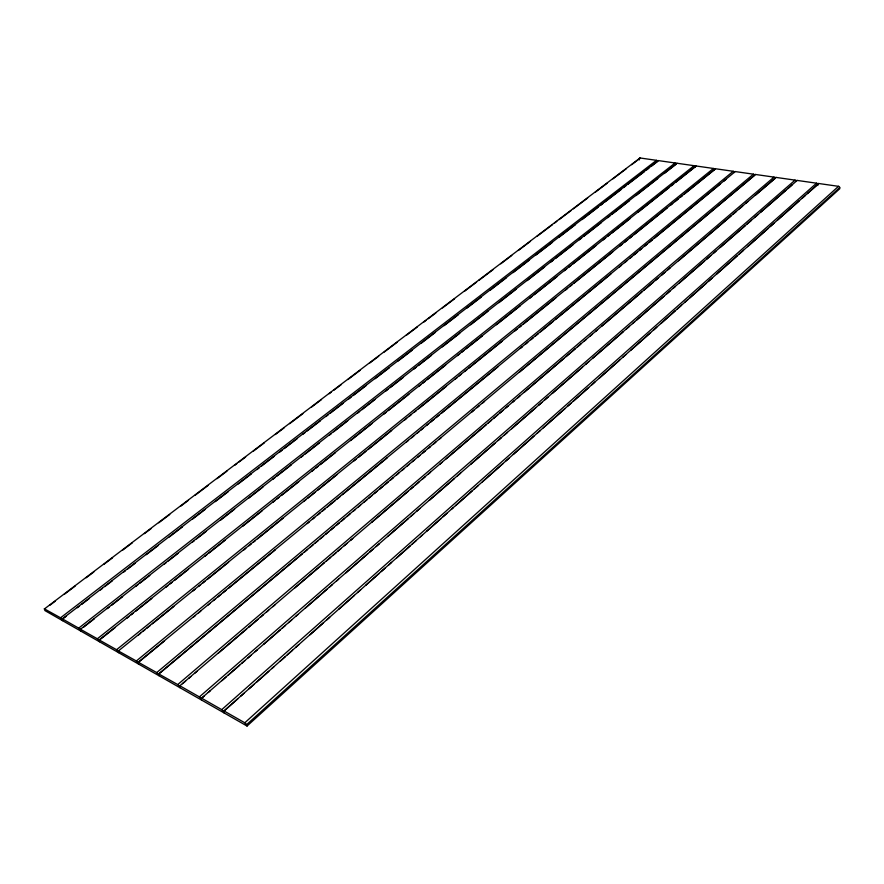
<?xml version="1.0" encoding="UTF-8"?>
<svg xmlns="http://www.w3.org/2000/svg" width="884" height="884" viewBox="0 0 884 884"><rect width="100%" height="100%" fill="white"/><g stroke="black" fill="none" stroke-linecap="round" stroke-linejoin="round"><path stroke-width="1.33" d="M62.609 620.678L60.676 617.883L44.222 608.745L44.951 610.601L247.045 726.029L839.8 188.69L839.701 187.596A1.238 0.983 45.1 0 0 838.496 186.325L818.717 183.507L223.995 710.946A1.812 0.608 49.4 0 0 223.409 711.565L223.95 712.836M223.995 710.946L244.791 722.792L838.496 186.325M247.045 726.029L246.503 724.747L839.701 187.596M201.585 700.062L201.033 698.802A1.779 0.586 49.7 0 1 201.585 698.172L221.729 709.653L816.54 183.187A1.216 0.961 46.4 0 1 817.733 184.436L817.844 185.53M237.851 698.758L223.409 711.565A1.801 0.608 49.5 0 0 221.729 709.653M240.945 696.006L244.039 693.266M249.2 688.691L254.36 684.117M256.426 682.282L268.802 671.299M271.907 668.558L273.963 666.724M280.162 661.232L285.322 656.657M287.377 654.834L292.538 650.248M295.632 647.508L298.726 644.768M310.085 634.701L323.489 622.8M326.594 620.049L329.688 617.308M338.97 609.076L354.451 595.341M357.545 592.6L360.639 589.849M365.799 585.274L379.214 573.385M381.28 571.55L385.402 567.893M388.496 565.141L391.59 562.401M396.75 557.826L410.165 545.925M412.231 544.091L416.353 540.433M420.486 536.776L422.552 534.942M426.674 531.284L441.116 518.466M443.182 516.643L447.315 512.985M451.437 509.317L453.503 507.493M455.569 505.659L472.078 491.018M474.144 489.183L478.266 485.526M482.399 481.868L503.029 463.559M506.123 460.818L509.217 458.067M513.35 454.409L533.98 436.11M537.085 433.359L540.179 430.618M543.273 427.867L564.942 408.651M568.036 405.911L571.13 403.159M573.197 401.336L588.667 387.601M591.772 384.86L594.866 382.109M598.987 378.451L619.629 360.153M622.723 357.401L625.817 354.661M630.977 350.086L650.58 332.693M653.674 329.953L656.768 327.202M660.9 323.544L675.343 310.726M677.409 308.903L681.531 305.245M684.625 302.494L687.73 299.753M689.785 297.919L706.294 283.278M708.36 281.443L712.493 277.786M716.615 274.128L737.256 255.819M739.311 253.995L743.444 250.327M747.566 246.669L768.207 228.37M770.273 226.536L774.395 222.878M777.489 220.127L799.158 200.911M802.252 198.171L805.357 195.419M807.412 193.596L817.733 184.436A1.227 0.961 46.3 0 1 818.717 183.507M179.894 687.675L179.341 686.426A1.746 0.575 50 0 1 179.85 685.785L199.375 696.912L795.059 180.126A1.204 0.939 47.6 0 1 796.23 181.353A1.204 0.939 47.5 0 1 797.18 180.424L816.54 183.187M201.585 698.172L797.18 180.424M204.16 696.084L201.033 698.802A1.779 0.586 49.8 0 0 199.375 696.912M208.326 692.459L210.414 690.647M221.884 680.68L226.05 677.056M228.138 675.243L239.597 665.276M241.686 663.464L244.813 660.746M247.94 658.028L251.067 655.309M255.233 651.685L257.321 649.873M263.576 644.425L280.25 629.927M282.339 628.115L285.466 625.397M288.593 622.679L291.72 619.96M295.886 616.336L297.974 614.524M305.267 608.181L327.157 589.153M329.246 587.341L332.373 584.622M336.539 580.998L338.627 579.186M345.92 572.843L367.81 553.804M369.899 551.992L373.026 549.273M376.153 546.555L379.28 543.837M387.612 536.588L408.463 518.466M410.552 516.654L413.679 513.936M416.806 511.217L419.933 508.499M429.315 500.344L454.332 478.598M457.459 475.879L460.586 473.161M471.006 464.089L494.985 443.249M498.112 440.53L501.239 437.812M504.366 435.094L507.493 432.375M511.659 428.751L535.638 407.911M538.765 405.192L541.892 402.474M545.019 399.756L548.146 397.038M552.312 393.413L582.545 367.125M585.672 364.407L588.799 361.689M592.965 358.064L623.198 331.787M626.325 329.069L629.452 326.351M632.579 323.632L634.657 321.82M636.745 320.008L663.851 296.449M666.978 293.731L670.105 291.013M673.232 288.294L675.31 286.482M679.487 282.847L704.504 261.1M706.581 259.288L710.758 255.664M713.885 252.946L715.963 251.133M720.14 247.509L745.157 225.763M747.234 223.95L751.411 220.326M754.538 217.608L757.665 214.889M760.793 212.171L785.81 190.414M787.887 188.601L792.064 184.977M182.491 683.741L185.651 681.056M188.8 678.359L190.9 676.569M195.11 672.989L197.209 671.199M218.226 653.276L246.592 629.076M248.702 627.286L258.161 619.22M260.261 617.43L263.41 614.745M266.559 612.048L268.67 610.258M272.869 606.678L274.968 604.888M294.936 587.86L324.362 562.765M326.461 560.975L330.66 557.395M332.771 555.594L335.92 552.909M338.019 551.119L341.169 548.434M344.329 545.737L347.478 543.052M350.628 540.367L352.738 538.577M371.645 522.444L408.43 491.073M410.53 489.283L413.679 486.598M415.789 484.808L418.939 482.123M422.088 479.426L425.248 476.741M428.397 474.056L430.497 472.255M439.956 464.199L442.055 462.398M446.265 458.818L486.189 424.762M488.299 422.972L491.449 420.287M493.548 418.497L497.747 414.905M499.858 413.115L503.007 410.43M506.156 407.745L508.256 405.944M512.466 402.364L514.565 400.574M517.715 397.888L519.825 396.087M524.024 392.507L563.959 358.451M566.058 356.661L575.517 348.594M577.617 346.804L580.766 344.119M583.926 341.434L586.026 339.633M590.225 336.053L592.324 334.262M595.484 331.566L597.584 329.776M601.783 326.196L641.718 292.14M643.817 290.35L653.276 282.283M655.375 280.493L658.536 277.808M661.685 275.112L664.834 272.427M667.995 269.742L670.094 267.951M678.503 260.78L731.046 215.972M733.145 214.182L736.295 211.497M739.444 208.801L742.604 206.116M745.753 203.43L747.853 201.64M755.212 195.364L775.18 178.336M158.866 675.663L158.269 673.674L177.717 684.57L774.019 177.12A1.193 0.917 48.7 0 1 775.158 178.192M179.85 685.785L776.097 177.419L795.059 180.126M158.788 673.785L755.455 174.468L774.019 177.12M302.339 553.881L158.313 674.426L156.711 672.602L137.915 662.017L138.468 664.017M304.461 552.102L307.643 549.45M309.754 547.671L312.936 545.019M315.047 543.24L318.229 540.577M320.351 538.809L323.522 536.146M325.643 534.378L328.815 531.715M330.936 529.947L334.119 527.284M336.229 525.516L339.412 522.853M341.533 521.085L344.705 518.422M346.826 516.654L349.998 513.991M353.18 511.328L355.291 509.56M358.473 506.897L360.595 505.129M363.766 502.466L366.948 499.803M369.059 498.035L372.241 495.372M374.363 493.603L377.534 490.94M379.656 489.172L382.827 486.509M384.949 484.741L388.131 482.078M390.242 480.31L393.424 477.647M396.596 474.984L398.717 473.216M401.9 470.553L404.01 468.785M407.192 466.122L409.303 464.354M412.485 461.691L414.607 459.923M417.778 457.26L419.9 455.492M423.071 452.829L425.193 451.05M428.375 448.398L430.486 446.619M433.668 443.967L435.79 442.188M438.961 439.536L441.083 437.757M471.791 412.054L473.912 410.275M477.084 407.623L479.205 405.844M482.388 403.192L484.498 401.413M519.449 372.164L754.56 175.386A1.182 0.906 49.6 0 1 755.455 174.468M156.711 672.602L753.411 174.17A1.182 0.906 49.7 0 1 754.56 175.386M138.346 662.138L735.234 171.573L753.411 174.17M138.965 661.917L164.535 640.9M193.287 617.264L195.419 615.507M198.613 612.888L200.745 611.131M208.204 604.999L210.337 603.253M213.53 600.623L215.663 598.877M217.784 597.12L220.989 594.501M223.111 592.744L226.315 590.114M228.437 588.368L275.311 549.848M307.256 523.582L309.389 521.825M312.582 519.195L314.715 517.449M317.909 514.819L320.041 513.074M322.174 511.317L325.367 508.698M327.5 506.941L334.948 500.819M337.08 499.062L340.274 496.432M342.406 494.686L387.148 457.912M406.32 442.155L408.441 440.398M411.646 437.779L413.767 436.022M416.961 433.392L419.093 431.646M421.226 429.9L423.359 428.143M426.552 425.513L428.685 423.767M430.817 422.011L434.011 419.392M436.143 417.635L439.337 415.016M441.459 413.259L497.913 366.86M520.278 348.473L522.411 346.716M525.604 344.097L527.737 342.34M530.93 339.71L533.063 337.964M535.196 336.207L538.389 333.588M540.522 331.832L553.307 321.323M555.428 319.577L610.822 274.051M619.341 267.045L621.474 265.288M624.668 262.67L626.789 260.913M629.994 258.294L632.115 256.537M634.248 254.791L637.441 252.161M639.574 250.404L641.707 248.658M644.9 246.028L647.033 244.282M649.165 242.525L652.359 239.907M654.491 238.15L720.526 183.872M723.72 181.242L725.852 179.485M118.666 652.701L118.025 650.746L136.335 660.989L733.234 171.286A1.171 0.884 50.6 0 1 734.372 172.49A1.171 0.884 50.5 0 1 735.234 171.573M138.479 635.021L140.633 633.287M142.777 631.563L144.921 629.828M147.064 628.093L150.28 625.496M152.435 623.761L173.883 606.424M193.198 590.821L195.342 589.098M198.557 586.49L200.712 584.755M202.856 583.031L205 581.296M207.143 579.561L228.602 562.224M243.619 550.091L245.763 548.367M248.99 545.76L251.133 544.025M253.277 542.301L255.421 540.566M257.564 538.831L283.311 518.035M303.698 501.559L305.842 499.836M307.986 498.101L315.5 492.034M317.643 490.3L336.959 474.697M354.119 460.829L356.263 459.105M358.418 457.371L365.921 451.304M368.064 449.569L391.667 430.497M404.541 420.099L406.684 418.364M408.839 416.64L410.983 414.905M414.198 412.298L416.342 410.574M418.486 408.839L446.387 386.308M454.962 379.369L457.116 377.634M459.26 375.91L461.404 374.175M464.619 371.567L466.763 369.844M468.918 368.109L502.167 341.235M515.041 330.837L517.195 329.102M519.339 327.378L521.483 325.643M523.626 323.909L555.815 297.908M565.473 290.107L567.616 288.372M569.76 286.648L571.904 284.913M574.048 283.178L612.667 251.973M620.181 245.918L622.325 244.183M624.469 242.448L627.695 239.851M629.839 238.116L631.983 236.382M634.126 234.647L667.387 207.784M670.602 205.176L672.746 203.453M674.901 201.718L678.116 199.11M680.26 197.386L682.404 195.651M684.548 193.916L714.592 169.651A1.16 0.862 51.4 0 1 715.432 168.745L733.234 171.286M99.439 641.718L98.842 639.74L116.555 649.718L713.465 168.468A1.16 0.862 51.4 0 1 714.592 169.651M118.511 650.834L715.432 168.745M99.24 639.85L696.017 165.971L713.465 168.468M115.075 627.651L98.864 640.513L97.35 638.778L80.146 629.088L80.764 631.054M126.953 618.203L129.119 616.491M131.274 614.778L133.44 613.065M135.595 611.341L151.805 598.468M165.849 587.319L168.004 585.606M170.17 583.882L172.325 582.169M174.491 580.456L188.535 569.296M204.734 556.423L206.9 554.71M209.066 552.997L225.265 540.124M242.547 526.4L261.995 510.952M272.802 502.366L274.957 500.653M277.123 498.941L279.278 497.217M281.443 495.504L298.726 481.78M311.687 471.481L313.853 469.769M316.008 468.045L318.174 466.332M320.339 464.619L335.456 452.608M350.583 440.586L372.186 423.425M384.076 413.988L386.231 412.276M388.396 410.563L408.916 394.253M418.64 386.529L420.806 384.816M422.961 383.103L425.127 381.38M427.281 379.667L445.658 365.081M457.536 355.644L459.702 353.932M461.857 352.208L464.023 350.495M466.177 348.782L482.388 335.909M496.432 324.748L520.19 305.875M529.914 298.151L532.08 296.438M534.234 294.726L556.931 276.703M564.489 270.692L566.644 268.979M568.81 267.266L570.976 265.543M573.13 263.83L595.816 245.807M603.385 239.807L605.54 238.094M607.706 236.371L609.861 234.658M612.026 232.945L630.391 218.359M637.95 212.348L669.276 187.463M671.442 185.75L673.597 184.027M675.763 182.314L695.211 166.866A1.149 0.851 52.1 0 1 696.017 165.971M97.35 638.778L694.095 165.695A1.149 0.851 52.2 0 1 695.211 166.866M80.532 629.187L677 163.253L694.095 165.695M83.45 627.309L94.323 618.811M107.373 608.612L109.55 606.91M111.727 605.209L122.6 596.711M135.65 586.512L137.827 584.821M140.004 583.12L149.794 575.473M163.938 564.423L166.104 562.721M168.28 561.02L178.071 553.373M192.215 542.323L194.392 540.621M196.557 538.931L206.348 531.273M220.492 520.234L234.625 509.184M248.769 498.134L262.913 487.084M272.692 479.437L274.869 477.736M277.046 476.034L291.19 464.995M300.98 457.337L303.146 455.647M305.323 453.945L319.467 442.895M329.257 435.248L331.434 433.547M333.599 431.845L347.743 420.795M357.534 413.148L359.711 411.447M361.887 409.745L374.938 399.557M385.811 391.048L387.988 389.358M390.164 387.656L403.214 377.457M414.088 368.959L416.265 367.258M418.441 365.556L431.491 355.357M442.365 346.859L459.768 333.268M470.653 324.771L488.045 311.168M498.93 302.671L516.333 289.068M527.207 280.571L544.61 266.979M551.13 261.874L553.307 260.183M555.483 258.482L572.887 244.879M579.407 239.785L581.584 238.083M583.76 236.382L601.164 222.79M607.695 217.685L609.861 215.983M612.037 214.282L629.441 200.69M635.972 195.596L657.718 178.59M664.249 173.496L676.216 164.148M66.41 616.137L62.024 619.496L62.134 618.734L78.687 628.137L675.111 162.988A1.138 0.829 52.9 0 1 676.183 164.015M60.554 617.806L656.503 160.324A1.127 0.818 53.5 0 1 657.563 161.341A1.127 0.818 53.4 0 1 658.348 160.59L675.111 162.988M62.344 618.833L658.348 160.59M77.35 607.717L79.549 606.026M81.737 604.347L89.395 598.446M100.345 590.026L102.533 588.346M104.721 586.667L112.39 580.766M123.34 572.346L125.528 570.666M127.716 568.987L135.374 563.086M146.324 554.666L158.369 545.406M169.319 536.986L182.458 526.886M192.303 519.306L205.442 509.206M215.298 501.626L228.437 491.526M238.282 483.946L251.421 473.846M256.901 469.636L259.089 467.945M261.277 466.266L274.416 456.155M279.885 451.956L282.084 450.265M284.272 448.586L297.411 438.475M302.881 434.265L305.068 432.585M307.256 430.906L320.395 420.795M325.876 416.585L328.063 414.905M330.251 413.226L343.39 403.115M348.86 398.905L351.047 397.225M353.235 395.535L366.374 385.435M375.136 378.706L389.369 367.755M398.132 361.015L412.364 350.075M421.115 343.335L435.348 332.395M444.111 325.655L458.343 314.715M467.095 307.975L481.327 297.035M490.09 290.295L506.51 277.664M513.085 272.615L529.505 259.984M536.069 254.935L552.489 242.304M559.064 237.255L575.484 224.624M582.048 219.575L598.468 206.944M600.667 205.254L602.855 203.574M605.043 201.895L621.463 189.264M623.651 187.574L625.839 185.894M628.027 184.215L644.458 171.584M646.646 169.894L648.834 168.214M651.022 166.523L657.597 161.474M44.664 608.756L640.071 157.982L656.503 160.324M49.869 605.264L55.372 601.098M64.167 594.435L75.162 586.103M86.168 577.782L93.859 571.948M103.76 564.456L112.555 557.793M122.456 550.301L132.357 542.798M144.446 533.638L151.053 528.643M158.744 522.809L169.739 514.488M180.745 506.156L188.436 500.322M195.044 495.327L208.237 485.338M217.033 478.675L226.934 471.172M234.625 465.349L236.824 463.68M239.023 462.012L245.63 457.017M253.321 451.183L264.327 442.862M275.322 434.53L284.118 427.867M289.62 423.701L302.814 413.712M311.61 407.049L321.511 399.546M329.202 393.723L331.412 392.054M333.611 390.385L341.301 384.562M347.898 379.567L359.998 370.396M369.899 362.904L378.695 356.241M384.197 352.075L397.391 342.086M406.187 335.423L417.182 327.091M423.79 322.096L425.989 320.428M428.188 318.77L435.878 312.936M442.475 307.941L454.575 298.781M464.476 291.278L476.575 282.118M478.774 280.449L493.073 269.631M500.764 263.797L511.759 255.465M518.367 250.47L530.455 241.31M537.063 236.315L552.456 224.658M554.655 222.989L556.854 221.32M559.053 219.652L571.152 210.491M573.351 208.834L587.65 198.005M595.341 192.171L607.441 183.01M612.944 178.844L626.137 168.855M631.64 164.689L639.331 158.855A1.116 0.796 54 0 1 640.071 157.982M136.335 660.989L137.904 662.79M116.555 649.718L118.102 651.486M78.687 628.137L80.19 629.861M639.331 158.855L639.497 159.86M775.18 178.06A1.193 0.917 48.6 0 1 776.097 177.419M177.717 684.57A1.746 0.564 50.1 0 1 179.341 686.426M244.791 722.792A1.834 0.619 49.1 0 1 246.503 724.747M676.205 164.015A1.138 0.829 52.8 0 1 677 163.253"/></g></svg>
